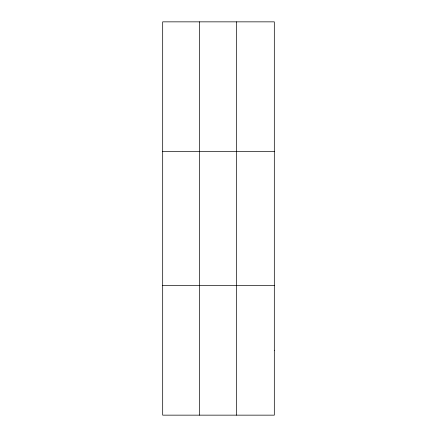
<?xml version="1.0" encoding="UTF-8"?>
<svg xmlns="http://www.w3.org/2000/svg" width="437" height="437" viewBox="0 0 437 437"><rect width="100%" height="100%" fill="white"/><g stroke="black" fill="none" stroke-linecap="round" stroke-linejoin="round"><path stroke-width="0.66" d="M199.523 415.15L199.523 21.85M236.362 415.15L236.362 21.85M162.684 151.639L274.316 151.639M162.684 285.361L274.316 285.361M274.316 350.256L274.316 415.15L162.684 415.15L162.684 21.85L274.316 21.85L274.316 350.256"/></g></svg>
